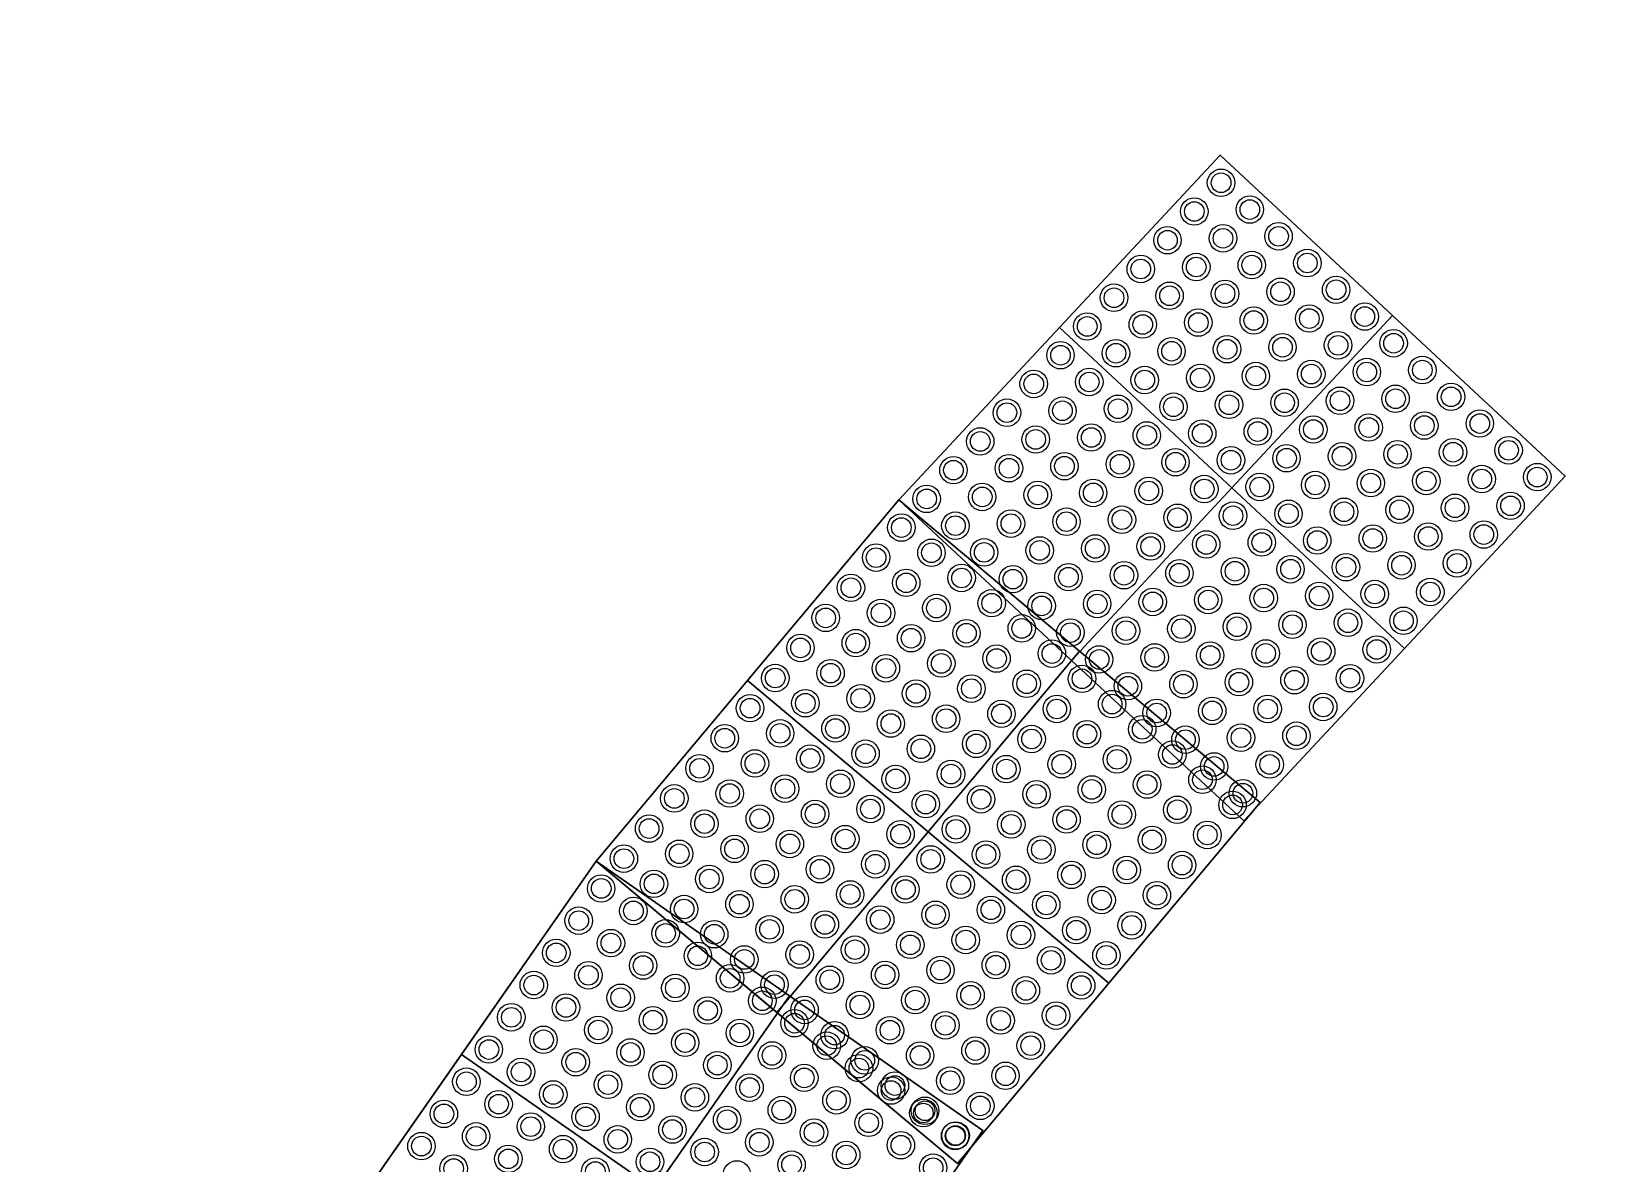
# Model space of a CAD drawing. Header units: millimetres. Extents: x 832728086 to 834530684, y 817551485 to 818349469.
# Drawn here: x 832918590 to 832920585, y 817758689 to 817760131 of the extents above; entities that cross this region are included whole.
import ezdxf

# ---------------------------------------------------------------- set-up
doc = ezdxf.new("R2010")
doc.units = ezdxf.units.MM
doc.header["$LTSCALE"] = 100
doc.layers.add('000-helpline', color=30, linetype='Continuous', lineweight=30, plot=False)
doc.layers.add('000-Tactile-l', color=8, linetype='Continuous')

# ---------------------------------------------------------------- blocks, each defined once
blk = doc.blocks.new('tactile')
at = {"layer": '000-helpline', "ltscale": 0.015}
for points in [[(834065.8888, 817813.4097), (834066.0932, 817813.6293), (834066.3128, 817813.4249), (834066.1084, 817813.2053)], [(834066.1084, 817813.2053), (834066.3128, 817813.4249), (834066.5324, 817813.2205), (834066.328, 817813.0009)], [(834065.6844, 817813.1901), (834065.8888, 817813.4097), (834066.1084, 817813.2053), (834065.904, 817812.9857)], [(834065.904, 817812.9857), (834066.1084, 817813.2053), (834066.328, 817813.0009), (834066.1236, 817812.7813)], [(834065.4917, 817812.9602), (834065.6844, 817813.1901), (834065.9144, 817812.9975), (834065.7217, 817812.7675)], [(834065.7217, 817812.7675), (834065.9144, 817812.9975), (834066.1443, 817812.8048), (834065.9517, 817812.5749)], [(834065.2991, 817812.7302), (834065.4917, 817812.9602), (834065.7217, 817812.7675), (834065.5291, 817812.5375)], [(834065.5291, 817812.5375), (834065.7217, 817812.7675), (834065.9517, 817812.5749), (834065.759, 817812.3449)], [(834065.1276, 817812.484), (834065.2992, 817812.7301), (834065.5453, 817812.5585), (834065.3737, 817812.3124)], [(834065.3737, 817812.3124), (834065.5453, 817812.5585), (834065.7914, 817812.3869), (834065.6198, 817812.1408)], [(834064.956, 817812.2379), (834065.1276, 817812.484), (834065.3737, 817812.3124), (834065.2021, 817812.0663)]]:
    blk.add_lwpolyline(points, close=True, dxfattribs=at)
at = {"layer": '000-Tactile-l'}
for points in [[(834066.1236, 817812.7813), (834065.6844, 817813.1901), (834066.0932, 817813.6293), (834066.5324, 817813.2205)], [(834065.759, 817812.3449), (834065.2991, 817812.7302), (834065.6844, 817813.1901), (834066.1443, 817812.8048)], [(834065.4482, 817811.8948), (834064.956, 817812.2379), (834065.2992, 817812.7301), (834065.7914, 817812.3869)]]:
    blk.add_lwpolyline(points, close=True, dxfattribs=at)
at = {"layer": '000-Tactile-l', "ltscale": 0.015}
for centre, radius in [((834066.0945, 817813.594), 0.0175), ((834066.0945, 817813.594), 0.0125), ((834066.0604, 817813.5574), 0.0175), ((834066.0604, 817813.5574), 0.0125), ((834066.1311, 817813.5599), 0.0175), ((834066.1311, 817813.5599), 0.0125), ((834066.0263, 817813.5208), 0.0175), ((834066.097, 817813.5233), 0.0175), ((834066.1677, 817813.5258), 0.0175), ((834066.1677, 817813.5258), 0.0125), ((834066.0263, 817813.5208), 0.0125), ((834066.097, 817813.5233), 0.0125), ((834065.9923, 817813.4842), 0.0175), ((834066.0629, 817813.4867), 0.0175), ((834066.0629, 817813.4867), 0.0125), ((834066.1336, 817813.4892), 0.0175), ((834066.1336, 817813.4892), 0.0125), ((834066.2043, 817813.4918), 0.0175), ((834066.2043, 817813.4918), 0.0125), ((834065.9923, 817813.4842), 0.0125), ((834065.9582, 817813.4476), 0.0175), ((834065.9582, 817813.4476), 0.0125), ((834066.0289, 817813.4501), 0.0175), ((834066.0289, 817813.4501), 0.0125), ((834066.0995, 817813.4526), 0.0175), ((834066.0995, 817813.4526), 0.0125), ((834066.1702, 817813.4552), 0.0175), ((834066.1702, 817813.4552), 0.0125), ((834066.2409, 817813.4577), 0.0175), ((834066.2409, 817813.4577), 0.0125), ((834066.2068, 817813.4211), 0.0175), ((834066.2775, 817813.4236), 0.0175), ((834065.9241, 817813.411), 0.0175), ((834065.9241, 817813.411), 0.0125), ((834065.9948, 817813.4135), 0.0175), ((834065.9948, 817813.4135), 0.0125), ((834066.0655, 817813.416), 0.0175), ((834066.0655, 817813.416), 0.0125), ((834066.1361, 817813.4186), 0.0175), ((834066.1361, 817813.4186), 0.0125), ((834066.2068, 817813.4211), 0.0125), ((834066.2775, 817813.4236), 0.0125), ((834066.1021, 817813.382), 0.0175), ((834066.1727, 817813.3845), 0.0175), ((834066.2434, 817813.387), 0.0175), ((834066.2434, 817813.387), 0.0125), ((834066.3141, 817813.3896), 0.0175), ((834066.3141, 817813.3896), 0.0125), ((834065.8901, 817813.3744), 0.0175), ((834065.8901, 817813.3744), 0.0125), ((834065.9607, 817813.3769), 0.0175), ((834065.9607, 817813.3769), 0.0125), ((834066.0314, 817813.3794), 0.0175), ((834066.0314, 817813.3794), 0.0125), ((834066.1021, 817813.382), 0.0125), ((834066.1727, 817813.3845), 0.0125), ((834065.9973, 817813.3428), 0.0175), ((834066.068, 817813.3454), 0.0175), ((834066.1387, 817813.3479), 0.0175), ((834066.1387, 817813.3479), 0.0125), ((834066.2093, 817813.3504), 0.0175), ((834066.2093, 817813.3504), 0.0125), ((834066.28, 817813.353), 0.0175), ((834066.28, 817813.353), 0.0125), ((834066.3507, 817813.3555), 0.0175), ((834066.3507, 817813.3555), 0.0125), ((834065.856, 817813.3378), 0.0175), ((834065.856, 817813.3378), 0.0125), ((834065.9267, 817813.3403), 0.0175), ((834065.9267, 817813.3403), 0.0125), ((834065.9973, 817813.3428), 0.0125), ((834066.068, 817813.3454), 0.0125), ((834066.3873, 817813.3214), 0.0175), ((834065.8219, 817813.3012), 0.0175), ((834065.8926, 817813.3037), 0.0175), ((834065.9633, 817813.3062), 0.0175), ((834065.9633, 817813.3062), 0.0125), ((834066.0339, 817813.3088), 0.0175), ((834066.0339, 817813.3088), 0.0125), ((834066.1046, 817813.3113), 0.0175), ((834066.1046, 817813.3113), 0.0125), ((834066.1753, 817813.3138), 0.0175), ((834066.1753, 817813.3138), 0.0125), ((834066.2459, 817813.3164), 0.0175), ((834066.2459, 817813.3164), 0.0125), ((834066.3166, 817813.3189), 0.0175), ((834066.3166, 817813.3189), 0.0125), ((834066.3873, 817813.3214), 0.0125), ((834065.8219, 817813.3012), 0.0125), ((834065.8926, 817813.3037), 0.0125), ((834066.2825, 817813.2823), 0.0175), ((834066.3532, 817813.2848), 0.0175), ((834066.4239, 817813.2874), 0.0175), ((834066.4239, 817813.2874), 0.0125), ((834065.7879, 817813.2646), 0.0175), ((834065.8585, 817813.2671), 0.0175), ((834065.8585, 817813.2671), 0.0125), ((834065.9292, 817813.2696), 0.0175), ((834065.9292, 817813.2696), 0.0125), ((834065.9999, 817813.2722), 0.0175), ((834065.9999, 817813.2722), 0.0125), ((834066.0705, 817813.2747), 0.0175), ((834066.0705, 817813.2747), 0.0125), ((834066.1412, 817813.2772), 0.0175), ((834066.1412, 817813.2772), 0.0125), ((834066.2119, 817813.2798), 0.0175), ((834066.2119, 817813.2798), 0.0125), ((834066.2825, 817813.2823), 0.0125), ((834066.3532, 817813.2848), 0.0125), ((834065.7879, 817813.2646), 0.0125), ((834066.1778, 817813.2432), 0.0175), ((834066.2485, 817813.2457), 0.0175), ((834066.3191, 817813.2482), 0.0175), ((834066.3191, 817813.2482), 0.0125), ((834066.3898, 817813.2508), 0.0175), ((834066.3898, 817813.2508), 0.0125), ((834066.4605, 817813.2533), 0.0175), ((834066.4605, 817813.2533), 0.0125), ((834065.7538, 817813.228), 0.0175), ((834065.7538, 817813.228), 0.0125), ((834065.8245, 817813.2305), 0.0175), ((834065.8245, 817813.2305), 0.0125), ((834065.8951, 817813.233), 0.0175), ((834065.8951, 817813.233), 0.0125), ((834065.9658, 817813.2356), 0.0175), ((834065.9658, 817813.2356), 0.0125), ((834066.0365, 817813.2381), 0.0175), ((834066.0365, 817813.2381), 0.0125), ((834066.1071, 817813.2406), 0.0175), ((834066.1071, 817813.2406), 0.0125), ((834066.1778, 817813.2432), 0.0125), ((834066.2485, 817813.2457), 0.0125), ((834066.0024, 817813.2015), 0.0175), ((834066.0731, 817813.204), 0.0175), ((834066.1437, 817813.2066), 0.0175), ((834066.1437, 817813.2066), 0.0125), ((834066.2144, 817813.2091), 0.0175), ((834066.2144, 817813.2091), 0.0125), ((834066.2851, 817813.2116), 0.0175), ((834066.2851, 817813.2116), 0.0125), ((834066.3557, 817813.2142), 0.0175), ((834066.3557, 817813.2142), 0.0125), ((834066.4264, 817813.2167), 0.0175), ((834066.4264, 817813.2167), 0.0125), ((834066.497, 817813.2192), 0.0175), ((834066.497, 817813.2192), 0.0125), ((834065.7197, 817813.1914), 0.0175), ((834065.7197, 817813.1914), 0.0125), ((834065.7904, 817813.1939), 0.0175), ((834065.7904, 817813.1939), 0.0125), ((834065.8611, 817813.1964), 0.0175), ((834065.8611, 817813.1964), 0.0125), ((834065.9317, 817813.199), 0.0175), ((834065.9317, 817813.199), 0.0125), ((834066.0024, 817813.2015), 0.0125), ((834066.0731, 817813.204), 0.0125), ((834066.463, 817813.1826), 0.0175), ((834065.8977, 817813.1624), 0.0175), ((834065.9683, 817813.1649), 0.0175), ((834066.039, 817813.1674), 0.0175), ((834066.039, 817813.1674), 0.0125), ((834066.1097, 817813.17), 0.0175), ((834066.1097, 817813.17), 0.0125), ((834066.1803, 817813.1725), 0.0175), ((834066.1803, 817813.1725), 0.0125), ((834066.251, 817813.175), 0.0175), ((834066.251, 817813.175), 0.0125), ((834066.3217, 817813.1776), 0.0175), ((834066.3217, 817813.1776), 0.0125), ((834066.3923, 817813.1801), 0.0175), ((834066.3923, 817813.1801), 0.0125), ((834066.463, 817813.1826), 0.0125), ((834065.6875, 817813.1549), 0.0175), ((834065.6875, 817813.1549), 0.0125), ((834065.7563, 817813.1573), 0.0175), ((834065.7563, 817813.1573), 0.0125), ((834065.827, 817813.1599), 0.0175), ((834065.827, 817813.1599), 0.0125), ((834065.8977, 817813.1624), 0.0125), ((834065.9683, 817813.1649), 0.0125), ((834066.2876, 817813.141), 0.0175), ((834066.3582, 817813.1435), 0.0175), ((834066.4289, 817813.146), 0.0175), ((834066.4289, 817813.146), 0.0125), ((834065.7258, 817813.1228), 0.0175), ((834065.7929, 817813.1233), 0.0175), ((834065.8636, 817813.1258), 0.0175), ((834065.9343, 817813.1283), 0.0175), ((834065.9343, 817813.1283), 0.0125), ((834066.0049, 817813.1308), 0.0175), ((834066.0049, 817813.1308), 0.0125), ((834066.0756, 817813.1334), 0.0175), ((834066.0756, 817813.1334), 0.0125), ((834066.1463, 817813.1359), 0.0175), ((834066.1463, 817813.1359), 0.0125), ((834066.2169, 817813.1384), 0.0175), ((834066.2169, 817813.1384), 0.0125), ((834066.2876, 817813.141), 0.0125), ((834066.3582, 817813.1435), 0.0125), ((834065.6554, 817813.1166), 0.0175), ((834065.6554, 817813.1166), 0.0125), ((834065.7258, 817813.1228), 0.0125), ((834065.7929, 817813.1233), 0.0125), ((834065.8636, 817813.1258), 0.0125), ((834066.1829, 817813.1018), 0.0175), ((834066.2535, 817813.1044), 0.0175), ((834066.3242, 817813.1069), 0.0175), ((834066.3242, 817813.1069), 0.0125), ((834066.3948, 817813.1094), 0.0175), ((834066.3948, 817813.1094), 0.0125), ((834065.6937, 817813.0845), 0.0175), ((834065.7642, 817813.0907), 0.0175), ((834065.7642, 817813.0907), 0.0125), ((834065.8295, 817813.0892), 0.0175), ((834065.8295, 817813.0892), 0.0125), ((834065.9002, 817813.0917), 0.0175), ((834065.9002, 817813.0917), 0.0125), ((834065.9709, 817813.0942), 0.0175), ((834065.9709, 817813.0942), 0.0125), ((834066.0415, 817813.0968), 0.0175), ((834066.0415, 817813.0968), 0.0125), ((834066.1122, 817813.0993), 0.0175), ((834066.1122, 817813.0993), 0.0125), ((834066.1829, 817813.1018), 0.0125), ((834066.2535, 817813.1044), 0.0125), ((834065.6233, 817813.0782), 0.0175), ((834065.6233, 817813.0782), 0.0125), ((834065.6937, 817813.0845), 0.0125), ((834066.0781, 817813.0627), 0.0175), ((834066.1488, 817813.0652), 0.0175), ((834066.2194, 817813.0678), 0.0175), ((834066.2194, 817813.0678), 0.0125), ((834066.2901, 817813.0703), 0.0175), ((834066.2901, 817813.0703), 0.0125), ((834066.3608, 817813.0728), 0.0175), ((834066.3608, 817813.0728), 0.0125), ((834065.6616, 817813.0461), 0.0175), ((834065.7321, 817813.0524), 0.0175), ((834065.7321, 817813.0524), 0.0125), ((834065.8025, 817813.0586), 0.0175), ((834065.8025, 817813.0586), 0.0125), ((834065.8661, 817813.0551), 0.0175), ((834065.8661, 817813.0551), 0.0125), ((834065.9368, 817813.0576), 0.0175), ((834065.9368, 817813.0576), 0.0125), ((834066.0075, 817813.0602), 0.0175), ((834066.0075, 817813.0602), 0.0125), ((834066.0781, 817813.0627), 0.0125), ((834066.1488, 817813.0652), 0.0125), ((834065.5912, 817813.0399), 0.0175), ((834065.5912, 817813.0399), 0.0125), ((834065.6616, 817813.0461), 0.0125), ((834065.8408, 817813.0265), 0.0175), ((834065.8408, 817813.0265), 0.0125), ((834065.9734, 817813.0236), 0.0175), ((834066.044, 817813.0261), 0.0175), ((834066.1147, 817813.0286), 0.0175), ((834066.1147, 817813.0286), 0.0125), ((834066.1854, 817813.0312), 0.0175), ((834066.1854, 817813.0312), 0.0125), ((834066.256, 817813.0337), 0.0175), ((834066.256, 817813.0337), 0.0125), ((834066.3267, 817813.0362), 0.0175), ((834066.3267, 817813.0362), 0.0125), ((834065.5591, 817813.0016), 0.0175), ((834065.6295, 817813.0078), 0.0175), ((834065.6295, 817813.0078), 0.0125), ((834065.6999, 817813.014), 0.0175), ((834065.6999, 817813.014), 0.0125), ((834065.7704, 817813.0203), 0.0175), ((834065.7704, 817813.0203), 0.0125), ((834065.9027, 817813.0211), 0.0175), ((834065.9027, 817813.0211), 0.0125), ((834065.9734, 817813.0236), 0.0125), ((834066.044, 817813.0261), 0.0125), ((834065.5591, 817813.0016), 0.0125), ((834065.7383, 817812.9819), 0.0175), ((834065.8087, 817812.9881), 0.0175), ((834065.8087, 817812.9881), 0.0125), ((834065.8791, 817812.9944), 0.0175), ((834065.8791, 817812.9944), 0.0125), ((834065.9393, 817812.987), 0.0175), ((834065.9393, 817812.987), 0.0125), ((834066.01, 817812.9895), 0.0175), ((834066.01, 817812.9895), 0.0125), ((834066.0806, 817812.992), 0.0175), ((834066.0806, 817812.992), 0.0125), ((834066.1513, 817812.9946), 0.0175), ((834066.1513, 817812.9946), 0.0125), ((834066.222, 817812.9971), 0.0175), ((834066.222, 817812.9971), 0.0125), ((834066.2926, 817812.9996), 0.0175), ((834066.2926, 817812.9996), 0.0125), ((834065.527, 817812.9633), 0.0175), ((834065.5974, 817812.9695), 0.0175), ((834065.5974, 817812.9695), 0.0125), ((834065.6678, 817812.9757), 0.0175), ((834065.6678, 817812.9757), 0.0125), ((834065.7383, 817812.9819), 0.0125), ((834065.9175, 817812.9623), 0.0175), ((834066.2586, 817812.963), 0.0175), ((834065.527, 817812.9633), 0.0125), ((834065.7062, 817812.9436), 0.0175), ((834065.7766, 817812.9498), 0.0175), ((834065.7766, 817812.9498), 0.0125), ((834065.847, 817812.956), 0.0175), ((834065.847, 817812.956), 0.0125), ((834065.9175, 817812.9623), 0.0125), ((834065.9759, 817812.9529), 0.0175), ((834065.9759, 817812.9529), 0.0125), ((834066.0466, 817812.9554), 0.0175), ((834066.0466, 817812.9554), 0.0125), ((834066.1172, 817812.958), 0.0175), ((834066.1172, 817812.958), 0.0125), ((834066.1879, 817812.9605), 0.0175), ((834066.1879, 817812.9605), 0.0125), ((834066.2586, 817812.963), 0.0125), ((834065.4949, 817812.9249), 0.0175), ((834065.5653, 817812.9312), 0.0175), ((834065.5653, 817812.9312), 0.0125), ((834065.6357, 817812.9374), 0.0175), ((834065.6357, 817812.9374), 0.0125), ((834065.7062, 817812.9436), 0.0125), ((834065.8854, 817812.9239), 0.0175), ((834065.9558, 817812.9301), 0.0175), ((834065.9558, 817812.9301), 0.0125), ((834066.1538, 817812.9239), 0.0175), ((834066.2245, 817812.9264), 0.0175), ((834065.4949, 817812.9249), 0.0125), ((834065.6741, 817812.9053), 0.0175), ((834065.7445, 817812.9115), 0.0175), ((834065.7445, 817812.9115), 0.0125), ((834065.8149, 817812.9177), 0.0175), ((834065.8149, 817812.9177), 0.0125), ((834065.8854, 817812.9239), 0.0125), ((834066.0125, 817812.9188), 0.0175), ((834066.0125, 817812.9188), 0.0125), ((834066.0832, 817812.9214), 0.0175), ((834066.0832, 817812.9214), 0.0125), ((834066.1538, 817812.9239), 0.0125), ((834066.2245, 817812.9264), 0.0125), ((834065.4627, 817812.8866), 0.0175), ((834065.4627, 817812.8866), 0.0125), ((834065.5332, 817812.8928), 0.0175), ((834065.5332, 817812.8928), 0.0125), ((834065.6036, 817812.899), 0.0175), ((834065.6036, 817812.899), 0.0125), ((834065.6741, 817812.9053), 0.0125), ((834065.8533, 817812.8856), 0.0175), ((834065.9237, 817812.8918), 0.0175), ((834065.9237, 817812.8918), 0.0125), ((834065.9941, 817812.898), 0.0175), ((834065.9941, 817812.898), 0.0125), ((834066.0491, 817812.8848), 0.0175), ((834066.1198, 817812.8873), 0.0175), ((834066.1198, 817812.8873), 0.0125), ((834066.1904, 817812.8898), 0.0175), ((834066.1904, 817812.8898), 0.0125), ((834065.6419, 817812.8669), 0.0175), ((834065.6419, 817812.8669), 0.0125), ((834065.7124, 817812.8732), 0.0175), ((834065.7124, 817812.8732), 0.0125), ((834065.7828, 817812.8794), 0.0175), ((834065.7828, 817812.8794), 0.0125), ((834065.8533, 817812.8856), 0.0125), ((834066.0325, 817812.8659), 0.0175), ((834066.0491, 817812.8848), 0.0125), ((834065.4306, 817812.8483), 0.0175), ((834065.4306, 817812.8483), 0.0125), ((834065.5011, 817812.8545), 0.0175), ((834065.5011, 817812.8545), 0.0125), ((834065.5715, 817812.8607), 0.0175), ((834065.5715, 817812.8607), 0.0125), ((834065.8211, 817812.8473), 0.0175), ((834065.8211, 817812.8473), 0.0125), ((834065.8916, 817812.8535), 0.0175), ((834065.8916, 817812.8535), 0.0125), ((834065.962, 817812.8597), 0.0175), ((834065.962, 817812.8597), 0.0125), ((834066.0325, 817812.8659), 0.0125), ((834066.0857, 817812.8507), 0.0175), ((834066.0857, 817812.8507), 0.0125), ((834066.1564, 817812.8532), 0.0175), ((834066.1564, 817812.8532), 0.0125), ((834065.5394, 817812.8224), 0.0175), ((834065.6098, 817812.8286), 0.0175), ((834065.6098, 817812.8286), 0.0125), ((834065.6803, 817812.8348), 0.0175), ((834065.6803, 817812.8348), 0.0125), ((834065.7507, 817812.841), 0.0175), ((834065.7507, 817812.841), 0.0125), ((834066.0003, 817812.8276), 0.0175), ((834066.0003, 817812.8276), 0.0125), ((834066.0708, 817812.8338), 0.0175), ((834066.0708, 817812.8338), 0.0125), ((834065.3985, 817812.81), 0.0175), ((834065.3985, 817812.81), 0.0125), ((834065.469, 817812.8162), 0.0175), ((834065.469, 817812.8162), 0.0125), ((834065.5394, 817812.8224), 0.0125), ((834065.7186, 817812.8027), 0.0175), ((834065.789, 817812.8089), 0.0175), ((834065.789, 817812.8089), 0.0125), ((834065.8595, 817812.8152), 0.0175), ((834065.8595, 817812.8152), 0.0125), ((834065.9299, 817812.8214), 0.0175), ((834065.9299, 817812.8214), 0.0125), ((834066.1223, 817812.8166), 0.0175), ((834066.1223, 817812.8166), 0.0125), ((834065.5073, 817812.7841), 0.0175), ((834065.5777, 817812.7903), 0.0175), ((834065.5777, 817812.7903), 0.0125), ((834065.6482, 817812.7965), 0.0175), ((834065.6482, 817812.7965), 0.0125), ((834065.7186, 817812.8027), 0.0125), ((834065.8978, 817812.7831), 0.0175), ((834065.9682, 817812.7893), 0.0175), ((834065.9682, 817812.7893), 0.0125), ((834066.0387, 817812.7955), 0.0175), ((834066.0387, 817812.7955), 0.0125), ((834066.1091, 817812.8017), 0.0175), ((834066.1091, 817812.8017), 0.0125), ((834065.3664, 817812.7716), 0.0175), ((834065.3664, 817812.7716), 0.0125), ((834065.4369, 817812.7778), 0.0175), ((834065.4369, 817812.7778), 0.0125), ((834065.5073, 817812.7841), 0.0125), ((834065.6865, 817812.7644), 0.0175), ((834065.7569, 817812.7706), 0.0175), ((834065.7569, 817812.7706), 0.0125), ((834065.8274, 817812.7768), 0.0175), ((834065.8274, 817812.7768), 0.0125), ((834065.8978, 817812.7831), 0.0125), ((834066.077, 817812.7634), 0.0175), ((834065.4752, 817812.7457), 0.0175), ((834065.5456, 817812.752), 0.0175), ((834065.5456, 817812.752), 0.0125), ((834065.6161, 817812.7582), 0.0175), ((834065.6161, 817812.7582), 0.0125), ((834065.6865, 817812.7644), 0.0125), ((834065.8657, 817812.7447), 0.0175), ((834065.9361, 817812.7509), 0.0175), ((834065.9361, 817812.7509), 0.0125), ((834066.0066, 817812.7572), 0.0175), ((834066.0066, 817812.7572), 0.0125), ((834066.077, 817812.7634), 0.0125), ((834065.3343, 817812.7333), 0.0175), ((834065.3343, 817812.7333), 0.0125), ((834065.4047, 817812.7395), 0.0175), ((834065.4047, 817812.7395), 0.0125), ((834065.4752, 817812.7457), 0.0125), ((834065.6544, 817812.7261), 0.0175), ((834065.7248, 817812.7323), 0.0175), ((834065.7248, 817812.7323), 0.0125), ((834065.7953, 817812.7385), 0.0175), ((834065.7953, 817812.7385), 0.0125), ((834065.8657, 817812.7447), 0.0125), ((834066.0449, 817812.7251), 0.0175), ((834065.4431, 817812.7074), 0.0175), ((834065.4431, 817812.7074), 0.0125), ((834065.5135, 817812.7136), 0.0175), ((834065.5135, 817812.7136), 0.0125), ((834065.5839, 817812.7198), 0.0175), ((834065.5839, 817812.7198), 0.0125), ((834065.6544, 817812.7261), 0.0125), ((834065.8336, 817812.7064), 0.0175), ((834065.904, 817812.7126), 0.0175), ((834065.904, 817812.7126), 0.0125), ((834065.9745, 817812.7188), 0.0175), ((834065.9745, 817812.7188), 0.0125), ((834066.0449, 817812.7251), 0.0125), ((834065.3054, 817812.6953), 0.0175), ((834065.3054, 817812.6953), 0.0125), ((834065.3726, 817812.7012), 0.0175), ((834065.3726, 817812.7012), 0.0125), ((834065.6223, 817812.6877), 0.0175), ((834065.6223, 817812.6877), 0.0125), ((834065.6927, 817812.694), 0.0175), ((834065.6927, 817812.694), 0.0125), ((834065.7631, 817812.7002), 0.0175), ((834065.7631, 817812.7002), 0.0125), ((834065.8336, 817812.7064), 0.0125), ((834066.0128, 817812.6867), 0.0175), ((834065.3464, 817812.6667), 0.0175), ((834065.411, 817812.6691), 0.0175), ((834065.411, 817812.6691), 0.0125), ((834065.4814, 817812.6753), 0.0175), ((834065.4814, 817812.6753), 0.0125), ((834065.5518, 817812.6815), 0.0175), ((834065.5518, 817812.6815), 0.0125), ((834065.8015, 817812.6681), 0.0175), ((834065.8015, 817812.6681), 0.0125), ((834065.8719, 817812.6743), 0.0175), ((834065.8719, 817812.6743), 0.0125), ((834065.9424, 817812.6805), 0.0175), ((834065.9424, 817812.6805), 0.0125), ((834066.0128, 817812.6867), 0.0125), ((834065.2768, 817812.6543), 0.0175), ((834065.2768, 817812.6543), 0.0125), ((834065.3464, 817812.6667), 0.0125), ((834065.5197, 817812.6432), 0.0175), ((834065.5902, 817812.6494), 0.0175), ((834065.5902, 817812.6494), 0.0125), ((834065.6606, 817812.6556), 0.0175), ((834065.6606, 817812.6556), 0.0125), ((834065.731, 817812.6618), 0.0175), ((834065.731, 817812.6618), 0.0125), ((834065.9102, 817812.6422), 0.0175), ((834065.9807, 817812.6484), 0.0175), ((834065.9807, 817812.6484), 0.0125), ((834065.3178, 817812.6257), 0.0175), ((834065.3874, 817812.6381), 0.0175), ((834065.3874, 817812.6381), 0.0125), ((834065.4493, 817812.637), 0.0175), ((834065.4493, 817812.637), 0.0125), ((834065.5197, 817812.6432), 0.0125), ((834065.6989, 817812.6235), 0.0175), ((834065.7694, 817812.6297), 0.0175), ((834065.7694, 817812.6297), 0.0125), ((834065.8398, 817812.636), 0.0175), ((834065.8398, 817812.636), 0.0125), ((834065.9102, 817812.6422), 0.0125), ((834065.2482, 817812.6133), 0.0175), ((834065.2482, 817812.6133), 0.0125), ((834065.3178, 817812.6257), 0.0125), ((834065.4284, 817812.6095), 0.0175), ((834065.4284, 817812.6095), 0.0125), ((834065.4876, 817812.6049), 0.0175), ((834065.5581, 817812.6111), 0.0175), ((834065.5581, 817812.6111), 0.0125), ((834065.6285, 817812.6173), 0.0175), ((834065.6285, 817812.6173), 0.0125), ((834065.6989, 817812.6235), 0.0125), ((834065.8781, 817812.6038), 0.0175), ((834065.9486, 817812.6101), 0.0175), ((834065.9486, 817812.6101), 0.0125), ((834065.2892, 817812.5847), 0.0175), ((834065.3588, 817812.5971), 0.0175), ((834065.3588, 817812.5971), 0.0125), ((834065.4876, 817812.6049), 0.0125), ((834065.6668, 817812.5852), 0.0175), ((834065.7373, 817812.5914), 0.0175), ((834065.7373, 817812.5914), 0.0125), ((834065.8077, 817812.5976), 0.0175), ((834065.8077, 817812.5976), 0.0125), ((834065.8781, 817812.6038), 0.0125), ((834065.2196, 817812.5723), 0.0175), ((834065.2196, 817812.5723), 0.0125), ((834065.2892, 817812.5847), 0.0125), ((834065.3998, 817812.5685), 0.0175), ((834065.3998, 817812.5685), 0.0125), ((834065.4695, 817812.5809), 0.0175), ((834065.4695, 817812.5809), 0.0125), ((834065.526, 817812.5728), 0.0175), ((834065.526, 817812.5728), 0.0125), ((834065.5964, 817812.579), 0.0175), ((834065.5964, 817812.579), 0.0125), ((834065.6668, 817812.5852), 0.0125), ((834065.846, 817812.5655), 0.0175), ((834065.9165, 817812.5717), 0.0175), ((834065.9165, 817812.5717), 0.0125), ((834065.2606, 817812.5437), 0.0175), ((834065.3302, 817812.5561), 0.0175), ((834065.3302, 817812.5561), 0.0125), ((834065.5105, 817812.5523), 0.0175), ((834065.5105, 817812.5523), 0.0125), ((834065.6347, 817812.5469), 0.0175), ((834065.7052, 817812.5531), 0.0175), ((834065.7052, 817812.5531), 0.0125), ((834065.7756, 817812.5593), 0.0175), ((834065.7756, 817812.5593), 0.0125), ((834065.846, 817812.5655), 0.0125), ((834065.191, 817812.5312), 0.0175), ((834065.191, 817812.5312), 0.0125), ((834065.2606, 817812.5437), 0.0125), ((834065.3713, 817812.5275), 0.0175), ((834065.3713, 817812.5275), 0.0125), ((834065.4409, 817812.5399), 0.0175), ((834065.4409, 817812.5399), 0.0125), ((834065.5515, 817812.5237), 0.0175), ((834065.5643, 817812.5406), 0.0175), ((834065.5643, 817812.5406), 0.0125), ((834065.6347, 817812.5469), 0.0125), ((834065.8139, 817812.5272), 0.0175), ((834065.8844, 817812.5334), 0.0175), ((834065.8844, 817812.5334), 0.0125), ((834065.232, 817812.5026), 0.0175), ((834065.3016, 817812.5151), 0.0175), ((834065.3016, 817812.5151), 0.0125), ((834065.4819, 817812.5113), 0.0175), ((834065.4819, 817812.5113), 0.0125), ((834065.5515, 817812.5237), 0.0125), ((834065.6026, 817812.5085), 0.0175), ((834065.6026, 817812.5085), 0.0125), ((834065.673, 817812.5148), 0.0175), ((834065.673, 817812.5148), 0.0125), ((834065.7435, 817812.521), 0.0175), ((834065.7435, 817812.521), 0.0125), ((834065.8139, 817812.5272), 0.0125), ((834065.1624, 817812.4902), 0.0175), ((834065.1624, 817812.4902), 0.0125), ((834065.232, 817812.5026), 0.0125), ((834065.3427, 817812.4865), 0.0175), ((834065.4123, 817812.4989), 0.0175), ((834065.4123, 817812.4989), 0.0125), ((834065.5229, 817812.4827), 0.0175), ((834065.5925, 817812.4951), 0.0175), ((834065.5925, 817812.4951), 0.0125), ((834065.7114, 817812.4826), 0.0175), ((834065.7818, 817812.4889), 0.0175), ((834065.7818, 817812.4889), 0.0125), ((834065.8522, 817812.4951), 0.0175), ((834065.8522, 817812.4951), 0.0125), ((834065.273, 817812.474), 0.0175), ((834065.273, 817812.474), 0.0125), ((834065.3427, 817812.4865), 0.0125), ((834065.4533, 817812.4703), 0.0175), ((834065.4533, 817812.4703), 0.0125), ((834065.5229, 817812.4827), 0.0125), ((834065.6335, 817812.4665), 0.0175), ((834065.6409, 817812.4764), 0.0175), ((834065.6409, 817812.4764), 0.0125), ((834065.7114, 817812.4826), 0.0125), ((834065.1338, 817812.4492), 0.0175), ((834065.1338, 817812.4492), 0.0125), ((834065.2034, 817812.4616), 0.0175), ((834065.2034, 817812.4616), 0.0125), ((834065.3141, 817812.4454), 0.0175), ((834065.3837, 817812.4579), 0.0175), ((834065.3837, 817812.4579), 0.0125), ((834065.5639, 817812.4541), 0.0175), ((834065.5639, 817812.4541), 0.0125), ((834065.6335, 817812.4665), 0.0125), ((834065.6793, 817812.4443), 0.0175), ((834065.7497, 817812.4505), 0.0175), ((834065.7497, 817812.4505), 0.0125), ((834065.8201, 817812.4568), 0.0175), ((834065.8201, 817812.4568), 0.0125), ((834065.2444, 817812.433), 0.0175), ((834065.2444, 817812.433), 0.0125), ((834065.3141, 817812.4454), 0.0125), ((834065.4247, 817812.4293), 0.0175), ((834065.4247, 817812.4293), 0.0125), ((834065.4943, 817812.4417), 0.0175), ((834065.4943, 817812.4417), 0.0125), ((834065.6049, 817812.4255), 0.0175), ((834065.6745, 817812.4379), 0.0175), ((834065.6745, 817812.4379), 0.0125), ((834065.6793, 817812.4443), 0.0125), ((834065.1052, 817812.4082), 0.0175), ((834065.1052, 817812.4082), 0.0125), ((834065.1748, 817812.4206), 0.0175), ((834065.1748, 817812.4206), 0.0125), ((834065.2855, 817812.4044), 0.0175), ((834065.3551, 817812.4168), 0.0175), ((834065.3551, 817812.4168), 0.0125), ((834065.5353, 817812.4131), 0.0175), ((834065.5353, 817812.4131), 0.0125), ((834065.6049, 817812.4255), 0.0125), ((834065.7155, 817812.4093), 0.0175), ((834065.7176, 817812.4122), 0.0175), ((834065.7155, 817812.4093), 0.0125), ((834065.7176, 817812.4122), 0.0125), ((834065.788, 817812.4184), 0.0175), ((834065.788, 817812.4184), 0.0125), ((834065.2158, 817812.392), 0.0175), ((834065.2158, 817812.392), 0.0125), ((834065.2855, 817812.4044), 0.0125), ((834065.3961, 817812.3883), 0.0175), ((834065.3961, 817812.3883), 0.0125), ((834065.4657, 817812.4007), 0.0175), ((834065.4657, 817812.4007), 0.0125), ((834065.5763, 817812.3845), 0.0175), ((834065.6459, 817812.3969), 0.0175), ((834065.6459, 817812.3969), 0.0125), ((834065.0766, 817812.3672), 0.0175), ((834065.1462, 817812.3796), 0.0175), ((834065.1462, 817812.3796), 0.0125), ((834065.2569, 817812.3634), 0.0175), ((834065.3265, 817812.3758), 0.0175), ((834065.3265, 817812.3758), 0.0125), ((834065.5067, 817812.3721), 0.0175), ((834065.5067, 817812.3721), 0.0125), ((834065.5763, 817812.3845), 0.0125), ((834065.6869, 817812.3683), 0.0175), ((834065.6869, 817812.3683), 0.0125), ((834065.7559, 817812.3801), 0.0175), ((834065.7566, 817812.3807), 0.0175), ((834065.7559, 817812.3801), 0.0125), ((834065.7566, 817812.3807), 0.0125), ((834065.0766, 817812.3672), 0.0125), ((834065.1872, 817812.351), 0.0175), ((834065.1872, 817812.351), 0.0125), ((834065.2569, 817812.3634), 0.0125), ((834065.3675, 817812.3472), 0.0175), ((834065.4371, 817812.3597), 0.0175), ((834065.4371, 817812.3597), 0.0125), ((834065.5477, 817812.3435), 0.0175), ((834065.6173, 817812.3559), 0.0175), ((834065.6173, 817812.3559), 0.0125), ((834065.1176, 817812.3386), 0.0175), ((834065.1176, 817812.3386), 0.0125), ((834065.2979, 817812.3348), 0.0175), ((834065.2979, 817812.3348), 0.0125), ((834065.3675, 817812.3472), 0.0125), ((834065.4781, 817812.3311), 0.0175), ((834065.5477, 817812.3435), 0.0125), ((834065.728, 817812.3397), 0.0175), ((834065.728, 817812.3397), 0.0125)]:
    blk.add_circle(centre, radius, dxfattribs=at)

msp = doc.modelspace()

# ---------------------------------------------------------------- linework, layer by layer
at = {"ltscale": 5}
msp.add_circle((833186042.1669, 817950476.993), 398992.1588, dxfattribs=at)

# ---------------------------------------------------------------- block references
at = {"layer": '000-Tactile-l', "xscale": 1000, "yscale": 1000, "zscale": 1000}
msp.add_blockref('tactile', (-1145990.4835, -53655.9264), dxfattribs=at)

doc.saveas('drawing.dxf')
